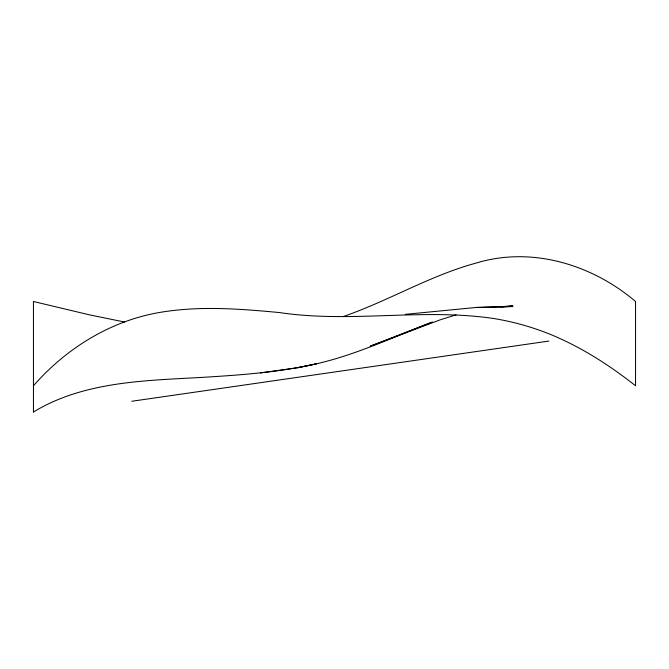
<?xml version="1.0" encoding="UTF-8"?>
<svg xmlns="http://www.w3.org/2000/svg" width="669" height="669" viewBox="0 0 669 669"><rect width="100%" height="100%" fill="white"/><g stroke="black" fill="none" stroke-linecap="round" stroke-linejoin="round"><path stroke-width="1" d="M33.45 385.787C67.209 347.127 113.596 318.954 164.791 311.645C202.732 305.925 241.208 308.986 279.199 312.532C350.623 323.303 422.9 307.857 494.207 318.595A263.068 263.068 0 0 1 551.256 334.751C581.746 347.412 609.71 365.366 635.55 385.787L635.55 301.493C592.132 264.564 531.654 246.041 475.994 263.109C429.649 275.678 388.263 301.117 342.996 316.613M33.45 412.004C84.319 381.096 145.591 380.678 203.159 377.316C241.074 375.025 279.165 372.223 316.303 363.852C356.644 354.654 394.158 336.624 432.651 321.981M431.689 322.282L370.158 346.216L440.336 319.774L456.091 314.848M297.856 367.682L316.303 363.852L297.856 367.682L260.366 372.959M131.76 401.266L548.906 341.065M405.247 314.355L475.994 307.472L512.78 306.343L502.461 306.745M501.432 306.72L512.78 305.976L499.367 306.762M475.994 307.472L512.78 306.536L494.207 306.645M124.559 322.032L88.751 314.681L33.45 301.493L33.45 412.071"/></g></svg>
